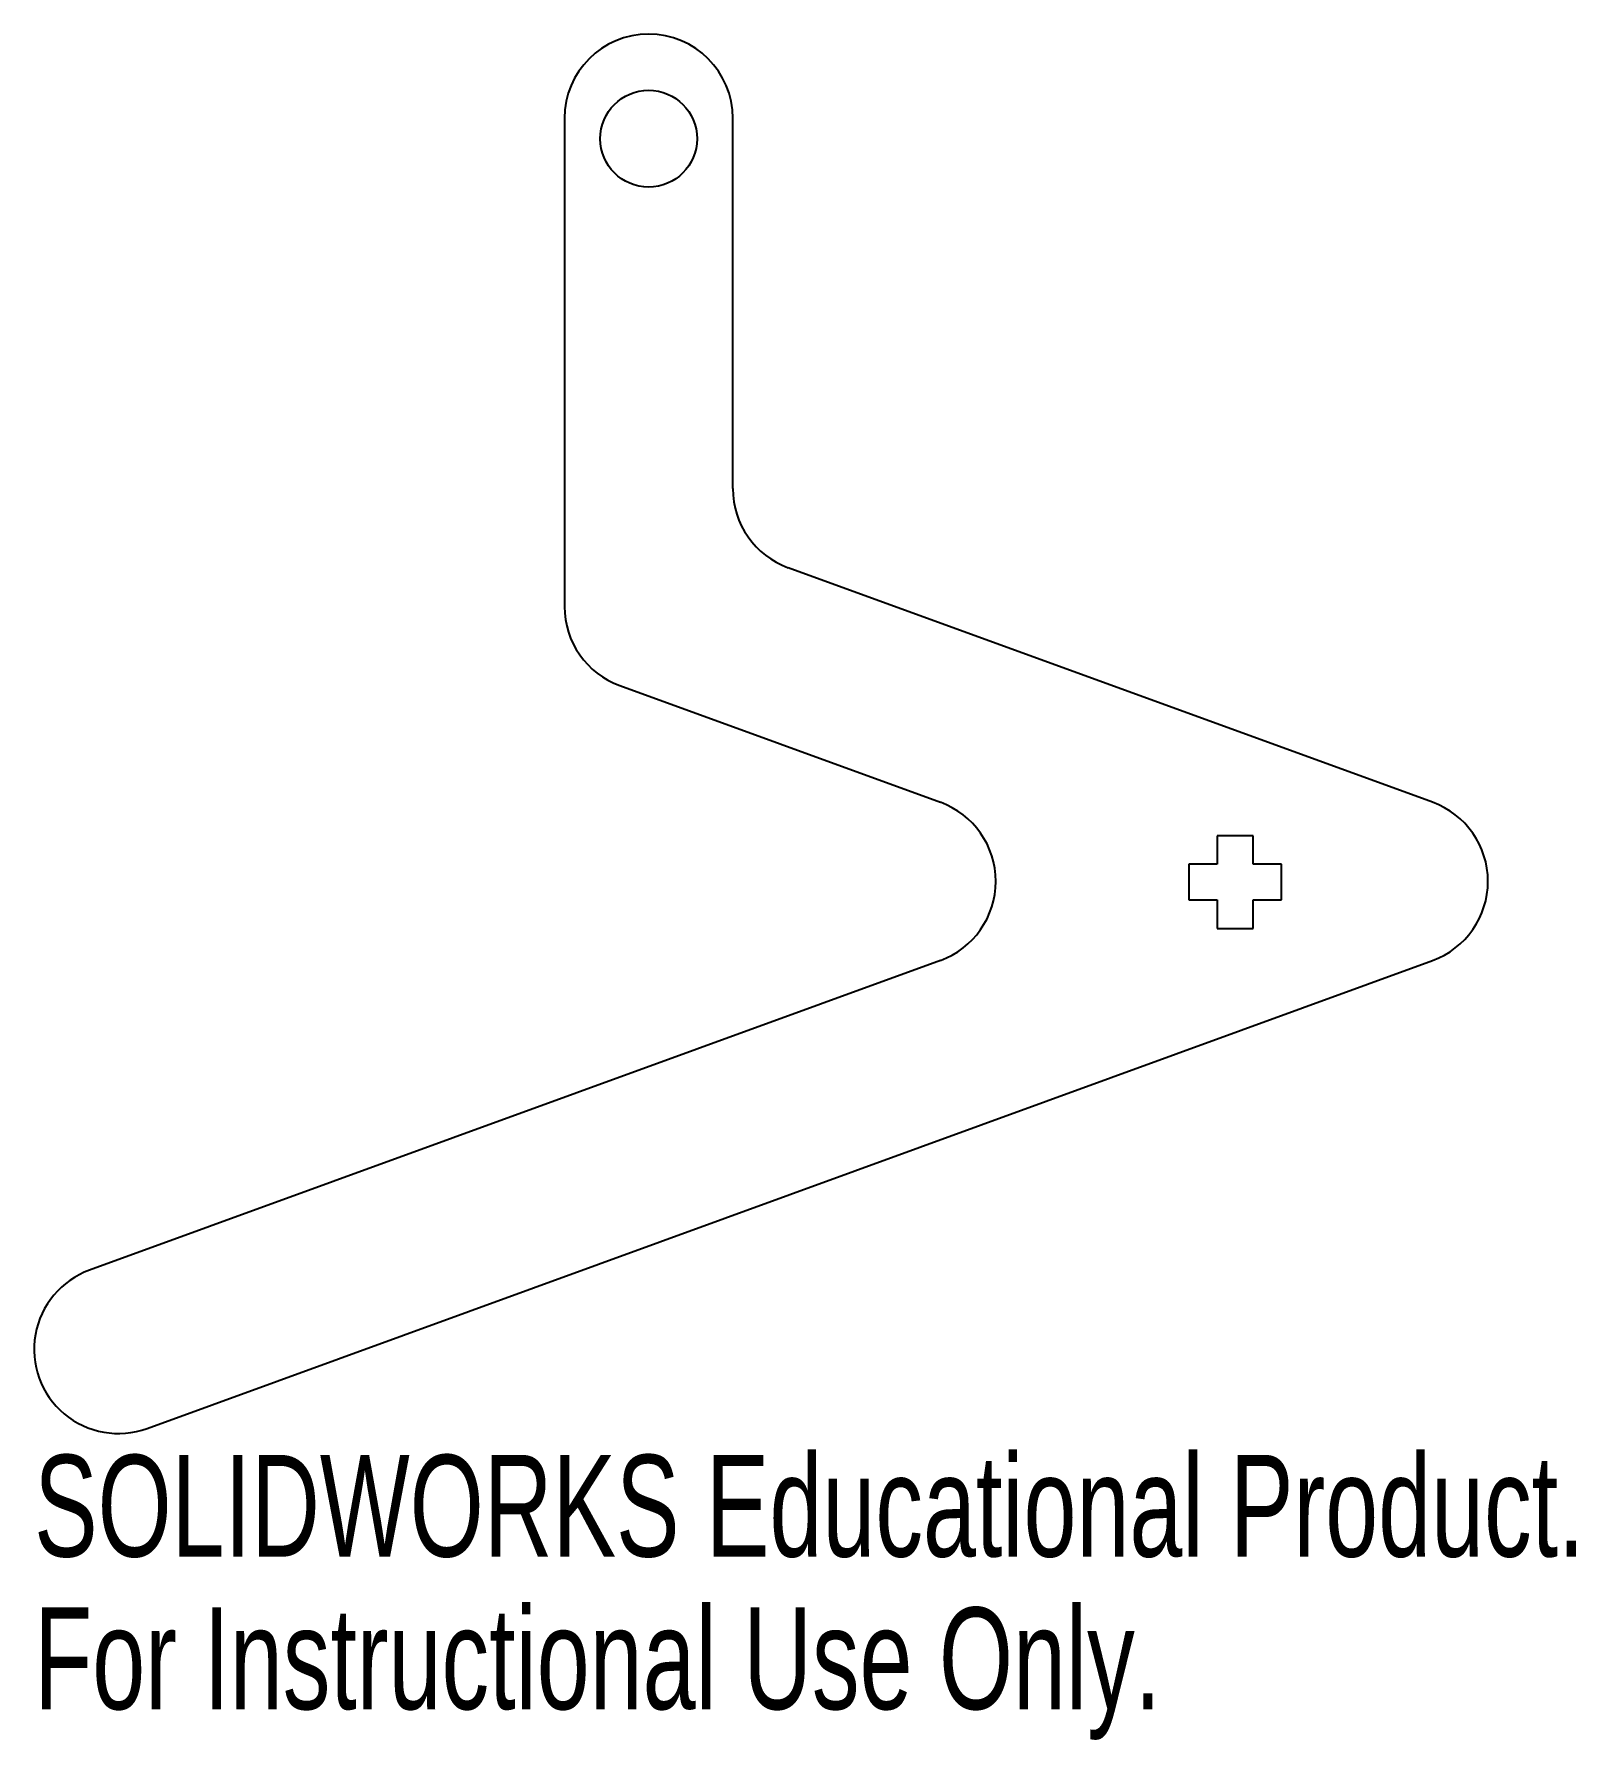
# Model space of a CAD drawing. Header units: millimetres. Extents: x -105.9 to -32.6, y -42.2 to 38.8.
import ezdxf

# ---------------------------------------------------------------- set-up
doc = ezdxf.new("R2010")
doc.units = ezdxf.units.MM
doc.styles.add('SLDTEXTSTYLE0', font='TXT', dxfattribs={"width": 0.7})

msp = doc.modelspace()

# ---------------------------------------------------------------- linework, layer by layer
at = {"color": 7, "linetype": 'Continuous', "lineweight": 25}
for p, q in [((-80.685, 34.815), (-80.685, 11.616)), ((-72.685, 17.217), (-72.685, 34.815)), ((-39.431, 2.313), (-70.053, 13.458)), ((-78.053, 7.857), (-62.821, 2.313)), ((-47.961, 0.721), (-49.661, 0.721)), ((-49.661, 0.721), (-49.661, -0.629)), ((-47.961, -0.629), (-47.961, 0.721)), ((-49.661, -0.629), (-51.011, -0.629)), ((-51.011, -0.629), (-51.011, -2.329)), ((-46.611, -0.629), (-47.961, -0.629)), ((-46.611, -2.329), (-46.611, -0.629)), ((-51.011, -2.329), (-49.661, -2.329)), ((-49.661, -2.329), (-49.661, -3.679)), ((-47.961, -3.679), (-47.961, -2.329)), ((-47.961, -2.329), (-46.611, -2.329)), ((-49.661, -3.679), (-47.961, -3.679)), ((-62.821, -5.205), (-103.256, -19.922)), ((-100.52, -27.439), (-39.431, -5.205))]:
    msp.add_line(p, q, dxfattribs=at)
msp.add_circle((-76.685, 33.844), 2.3, dxfattribs=at)
for centre, start, end in [((-76.685, 34.815), 0, 180), ((-68.685, 17.217), 180, 250), ((-76.685, 11.616), 180, 250), ((-64.189, -1.446), 290, 70), ((-40.799, -1.446), 290, 70), ((-101.888, -23.681), 110, 290)]:
    msp.add_arc(centre, 4, start, end, dxfattribs=at)

# ---------------------------------------------------------------- texts
at = {"color": 7, "linetype": 'Continuous', "char_height": 4.83362, "attachment_point": 1, "style": 'SLDTEXTSTYLE0'}
for s, insert in [('SOLIDWORKS Educational Product.', (-105.888, -28.7)), ('For Instructional Use Only.', (-105.888, -35.951))]:
    msp.add_mtext(s, dxfattribs=dict(at, insert=insert))

doc.saveas('drawing.dxf')
